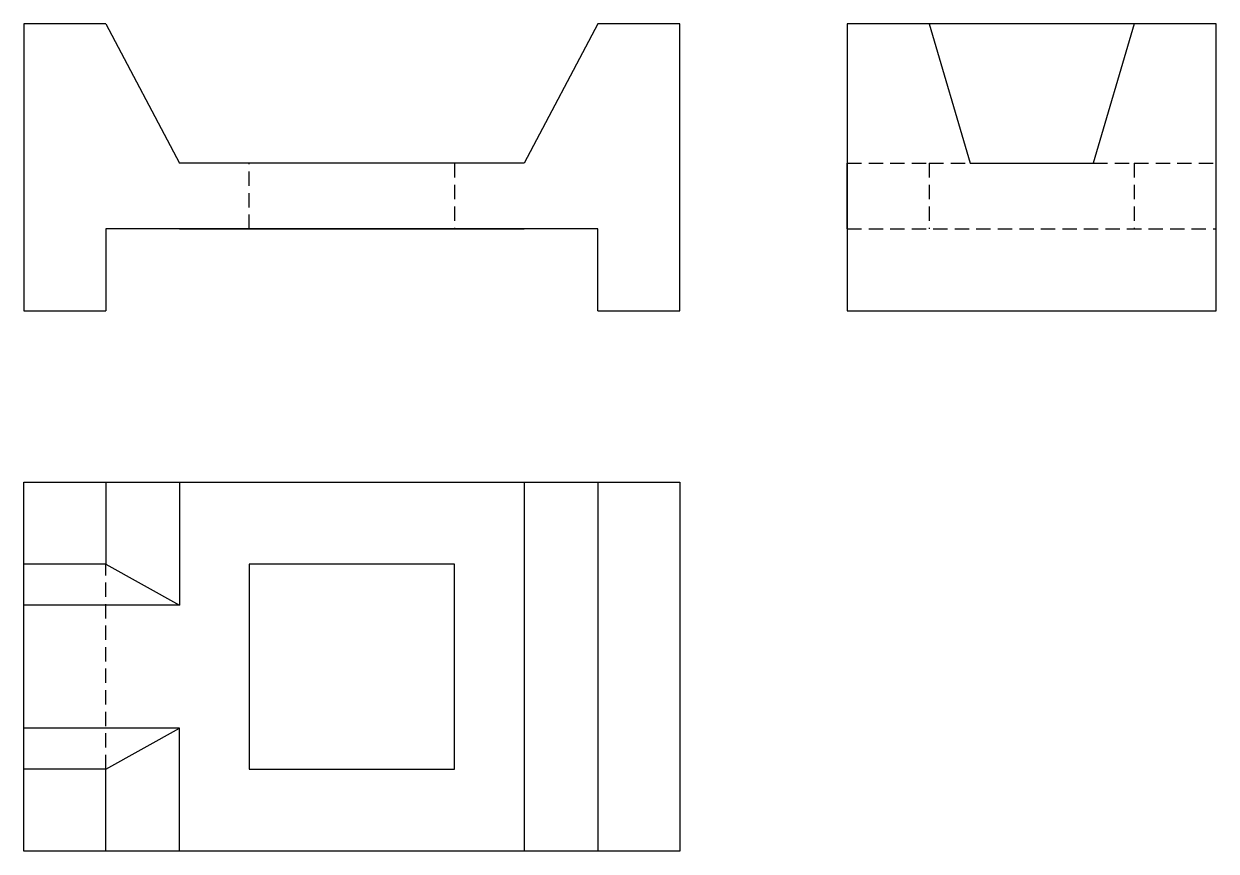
# Model space of a CAD drawing. Header units: inches. Extents: x 50 to 195, y 29 to 130.
import ezdxf

# ---------------------------------------------------------------- set-up
doc = ezdxf.new("R2010")
doc.units = ezdxf.units.IN
doc.header["$LTSCALE"] = 7
doc.header["$MEASUREMENT"] = 0
doc.linetypes.add('DASHED2', pattern=[0.375, 0.25, -0.125])

msp = doc.modelspace()

# ---------------------------------------------------------------- linework, layer by layer
for p, q in [((59.8, 129.5), (55.96, 129.5)), ((59.8, 129.5), (68.8, 112.5)), ((119.8, 129.5), (110.8, 112.5)), ((160.2, 129.5), (165.2, 112.5)), ((185.2, 129.5), (180.2, 112.5)), ((150.2, 104.5), (150.2, 112.5)), ((165.2, 112.5), (180.2, 112.5)), ((59.8, 73.63), (59.8, 63.63)), ((68.8, 73.63), (68.8, 58.63)), ((110.8, 73.63), (110.8, 28.63)), ((119.8, 73.63), (119.8, 28.63)), ((59.8, 63.63), (49.8, 63.63)), ((59.8, 63.63), (68.8, 58.63)), ((68.8, 58.63), (49.8, 58.63)), ((68.8, 43.63), (49.8, 43.63)), ((59.8, 38.63), (68.8, 43.63)), ((68.8, 28.63), (68.8, 43.63)), ((59.8, 38.63), (49.8, 38.63)), ((59.8, 28.63), (59.8, 38.63))]:
    msp.add_line(p, q)
at = {"linetype": 'DASHED2'}
for p, q in [((77.3, 104.5), (77.3, 112.5)), ((102.3, 112.5), (102.3, 104.5)), ((150.2, 112.5), (160.2, 112.5)), ((150.2, 112.5), (160.2, 112.5)), ((160.2, 112.5), (160.2, 104.5)), ((160.2, 112.5), (165.2, 112.5)), ((180.2, 112.5), (185.2, 112.5)), ((185.2, 112.5), (185.2, 104.5)), ((185.2, 112.5), (195.2, 112.5)), ((150.2, 104.5), (195.2, 104.5)), ((59.8, 38.63), (59.8, 63.63))]:
    msp.add_line(p, q, dxfattribs=at)
for points in [[(59.8, 129.5), (49.8, 129.5), (49.8, 94.5), (59.8, 94.5)], [(119.8, 94.5), (129.8, 94.5), (129.8, 129.5), (119.8, 129.5)], [(110.8, 112.5), (68.8, 112.5)], [(119.8, 94.5), (119.8, 104.5), (59.8, 104.5), (59.8, 94.5)], [(68.8, 104.5), (110.8, 104.5)]]:
    msp.add_lwpolyline(points)
for points in [[(150.2, 94.5), (195.2, 94.5), (195.2, 129.5), (150.2, 129.5)], [(49.8, 73.63), (129.8, 73.63), (129.8, 28.63), (49.8, 28.63)], [(77.3, 38.63), (102.3, 38.63), (102.3, 63.63), (77.3, 63.63)]]:
    msp.add_lwpolyline(points, close=True)

doc.saveas('drawing.dxf')
